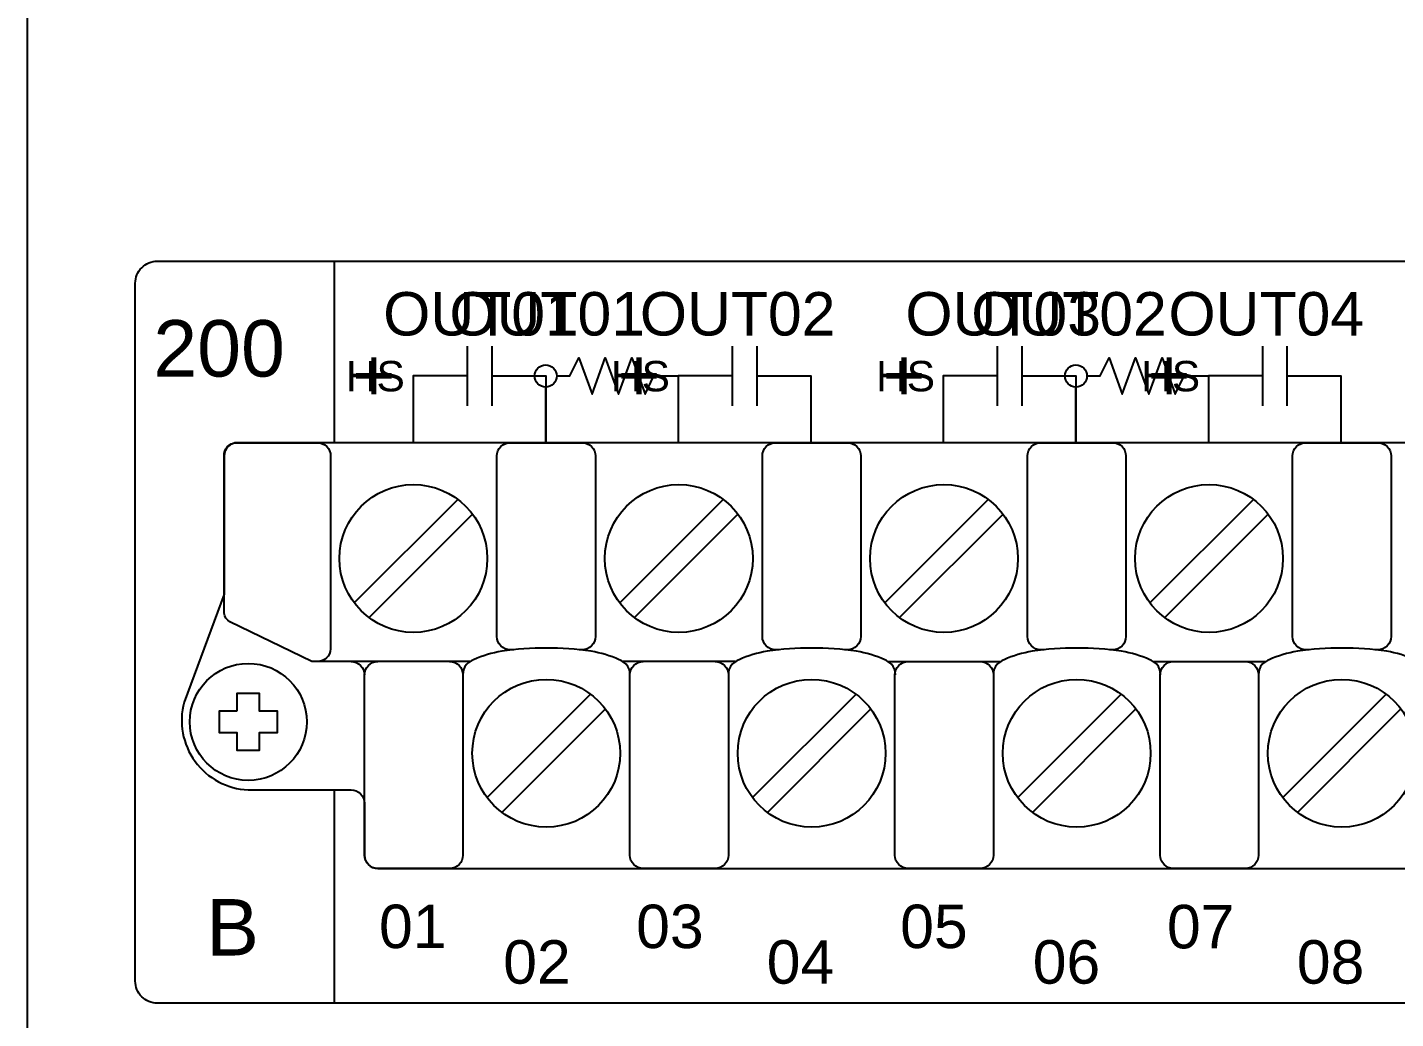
# Model space of a CAD drawing. Extents: x 1 to 47, y 1 to 35.
# Drawn here: x 26.662 to 29.759, y 14.359 to 16.603 of the extents above; entities that cross this region are included whole.
import ezdxf

# ---------------------------------------------------------------- set-up
doc = ezdxf.new("R2010")
doc.units = 0
doc.header["$MEASUREMENT"] = 0
for name, color, linetype in [('4_01__0__EMPTY', 7, 'CONTINUOUS'), ('4_02__1___8__INDEPENDENT_I', 7, 'CONTINUOUS'), ('4_03__2___8__OPTOISOLATED_', 7, 'CONTINUOUS'), ('4_04__4___24__OPTOISOLATED', 7, 'CONTINUOUS'), ('4_05__5___8__INDEPENDENT_I', 7, 'CONTINUOUS'), ('4_06__6___8__INDEPENDENT_I', 7, 'CONTINUOUS'), ('4_07__7___8__OPTOISOLATED_', 7, 'CONTINUOUS'), ('4_08__8___8__OPTOISOLATED_', 7, 'CONTINUOUS'), ('7_00______DWG_', 7, 'CONTINUOUS')]:
    doc.layers.add(name, color=color, linetype=linetype)
doc.styles.add('ARIAL', font='arial.ttf')

msp = doc.modelspace()

# ---------------------------------------------------------------- linework, layer by layer
at = {"layer": '4_01__0__EMPTY'}
msp.add_lwpolyline([(27.425, 14.7285, 0.414213), (27.455, 14.6985), (32.4368, 14.6985, 0.414214), (32.4668, 14.7285), (32.4668, 15.0415), (32.5577, 15.2863, 0.480048), (32.4127, 15.4845), (32.1785, 15.4845, -0.414214), (32.1485, 15.5145), (32.1485, 15.6326, 0.414212), (32.1185, 15.6626), (32.1185, 15.6627), (27.1374, 15.6627, 0.414215), (27.1074, 15.6327), (27.1075, 15.3198), (27.0166, 15.075, 0.47859), (27.1616, 14.8765), (27.395, 14.8765, -0.414214), (27.425, 14.8465)], format="xyb", close=True, dxfattribs=at)
msp.add_lwpolyline([(27.137, 15.0554), (27.137, 15.0957), (27.187, 15.0957), (27.187, 15.0554), (27.2271, 15.0554), (27.2271, 15.0055), (27.187, 15.0055), (27.187, 14.9655), (27.137, 14.9655), (27.137, 15.0055), (27.0969, 15.0055), (27.0969, 15.0554)], close=True, dxfattribs=at)
msp.add_circle((27.162, 15.0306), 0.1324, dxfattribs=at)
at = {"layer": '4_02__1___8__INDEPENDENT_I'}
for points in [[(27.6573, 15.8813), (27.6573, 15.7463)], [(27.7129, 15.8813), (27.7129, 15.7463)], [(28.2573, 15.8813), (28.2573, 15.7463)], [(28.3129, 15.8813), (28.3129, 15.7463)], [(28.8573, 15.8813), (28.8573, 15.7463)], [(28.9129, 15.8813), (28.9129, 15.7463)], [(29.4573, 15.8813), (29.4573, 15.7463)], [(29.5129, 15.8813), (29.5129, 15.7463)], [(27.6573, 15.8138), (27.5351, 15.8138), (27.5351, 15.6627)], [(27.7129, 15.8138), (27.8351, 15.8138), (27.8351, 15.6627)], [(28.2573, 15.8138), (28.1351, 15.8138), (28.1351, 15.6627)], [(28.3129, 15.8138), (28.4351, 15.8138), (28.4351, 15.6627)], [(28.8573, 15.8138), (28.7351, 15.8138), (28.7351, 15.6627)], [(28.9129, 15.8138), (29.0351, 15.8138), (29.0351, 15.6627)], [(29.4573, 15.8138), (29.3351, 15.8138), (29.3351, 15.6627)], [(29.5129, 15.8138), (29.6351, 15.8138), (29.6351, 15.6627)], [(27.6361, 15.5343), (27.4019, 15.3001)], [(28.2369, 15.5343), (28.0027, 15.3001)], [(28.8369, 15.5343), (28.6027, 15.3001)], [(29.4369, 15.5343), (29.2027, 15.3001)], [(27.6695, 15.5009), (27.4353, 15.2667)], [(28.2703, 15.5009), (28.0361, 15.2667)], [(28.8703, 15.5009), (28.6361, 15.2667)], [(29.4703, 15.5009), (29.2361, 15.2667)], [(28.2651, 15.1672), (28.0092, 15.1672)], [(28.61, 15.1672), (28.8651, 15.1672)], [(29.21, 15.1672), (29.4651, 15.1672)], [(27.9367, 15.0933), (27.7026, 14.8591)], [(28.5375, 15.0933), (28.3033, 14.8591)], [(29.1375, 15.0933), (28.9034, 14.8591)], [(29.7375, 15.0933), (29.5034, 14.8591)], [(27.9702, 15.0599), (27.736, 14.8257)], [(28.5709, 15.0599), (28.3368, 14.8257)], [(29.1709, 15.0599), (28.9368, 14.8257)], [(29.7709, 15.0599), (29.5368, 14.8257)]]:
    msp.add_lwpolyline(points, dxfattribs=at)
msp.add_lwpolyline([(27.425, 14.7285, 0.414213), (27.455, 14.6985), (32.4368, 14.6985, 0.414214), (32.4668, 14.7285), (32.4668, 15.0415), (32.5577, 15.2863, 0.480048), (32.4127, 15.4845), (32.1785, 15.4845, -0.414214), (32.1485, 15.5145), (32.1485, 15.6326, 0.414212), (32.1185, 15.6626), (32.1185, 15.6627), (27.1374, 15.6627, 0.414215), (27.1074, 15.6327), (27.1075, 15.3198), (27.0166, 15.075, 0.47859), (27.1616, 14.8765), (27.395, 14.8765, -0.414214), (27.425, 14.8465)], format="xyb", close=True, dxfattribs=at)
for points in [[(27.6643, 15.1672), (27.3062, 15.1672), (27.1203, 15.257, -0.241986), (27.1075, 15.2769), (27.1074, 15.6327, -0.422157), (27.1341, 15.6625), (27.3184, 15.6627, -0.414214), (27.3484, 15.6327), (27.3484, 15.1956, -0.390527), (27.3184, 15.1672)], [(27.7627, 15.1939), (27.7548, 15.1939, -0.414214), (27.7248, 15.2239), (27.7248, 15.6327, -0.414214), (27.7548, 15.6627), (27.9177, 15.6627, -0.414214), (27.9477, 15.6327), (27.9477, 15.2239, -0.414214), (27.9177, 15.1939), (27.9109, 15.1939)], [(28.3635, 15.1939), (28.3556, 15.1939, -0.414214), (28.3256, 15.2239), (28.3256, 15.6327, -0.414214), (28.3556, 15.6627), (28.5184, 15.6627, -0.414214), (28.5484, 15.6327), (28.5484, 15.2239, -0.414214), (28.5184, 15.1939), (28.5116, 15.1939)], [(28.9635, 15.1939), (28.9556, 15.1939, -0.414214), (28.9256, 15.2239), (28.9256, 15.6327, -0.414214), (28.9556, 15.6627), (29.1184, 15.6627, -0.414214), (29.1484, 15.6327), (29.1484, 15.2239, -0.414214), (29.1184, 15.1939), (29.1116, 15.1939)], [(29.5635, 15.1939), (29.5556, 15.1939, -0.414214), (29.5256, 15.2239), (29.5256, 15.6327, -0.414214), (29.5556, 15.6627), (29.7184, 15.6627, -0.414214), (29.7484, 15.6327), (29.7484, 15.2239, -0.414214), (29.7184, 15.1939), (29.7116, 15.1939)], [(28.0257, 15.1372, 0.191033), (28.0172, 15.1611, 0.081668), (28.0016, 15.1713, 0.0591), (27.9379, 15.1907, 0.034646), (27.8364, 15.1977, 0.03436), (27.7357, 15.1907, 0.0591), (27.672, 15.1713, 0.081668), (27.6563, 15.1611, 0.191033), (27.6478, 15.1372)], [(28.6265, 15.1372, 0.191033), (28.618, 15.1611, 0.081668), (28.6024, 15.1713, 0.0591), (28.5386, 15.1907, 0.034646), (28.4371, 15.1977, 0.03436), (28.3364, 15.1907, 0.0591), (28.2727, 15.1713, 0.081668), (28.2571, 15.1611, 0.191033), (28.2486, 15.1372)], [(29.2265, 15.1372, 0.191033), (29.218, 15.1611, 0.081668), (29.2024, 15.1713, 0.0591), (29.1387, 15.1907, 0.034646), (29.0371, 15.1977, 0.03436), (28.9365, 15.1907, 0.0591), (28.8727, 15.1713, 0.081668), (28.8571, 15.1611, 0.191033), (28.8486, 15.1372)], [(29.8265, 15.1372, 0.191033), (29.818, 15.1611, 0.081668), (29.8024, 15.1713, 0.0591), (29.7387, 15.1907, 0.034646), (29.6371, 15.1977, 0.03436), (29.5365, 15.1907, 0.0591), (29.4727, 15.1713, 0.081668), (29.4571, 15.1611, 0.191033), (29.4486, 15.1372)], [(27.395, 15.1672, -0.414214), (27.425, 15.1372)], [(27.6178, 15.1672, -0.414214), (27.6478, 15.1372), (27.6478, 14.7285, -0.414214), (27.6178, 14.6985), (27.455, 14.6985, -0.414214), (27.425, 14.7285), (27.425, 15.1372, -0.414214), (27.455, 15.1672)], [(28.2186, 15.1672, -0.414214), (28.2486, 15.1372), (28.2486, 14.7285, -0.414214), (28.2186, 14.6985), (28.0557, 14.6985, -0.414214), (28.0257, 14.7285), (28.0257, 15.1372, -0.414214), (28.0557, 15.1672)], [(28.8186, 15.1672, -0.414214), (28.8486, 15.1372), (28.8486, 14.7285, -0.414214), (28.8186, 14.6985), (28.6557, 14.6985, -0.414214), (28.6257, 14.7285), (28.6257, 15.1372, -0.414214), (28.6557, 15.1672)], [(29.4186, 15.1672, -0.414214), (29.4486, 15.1372), (29.4486, 14.7285, -0.414214), (29.4186, 14.6985), (29.2558, 14.6985, -0.414214), (29.2258, 14.7285), (29.2258, 15.1372, -0.414214), (29.2558, 15.1672)]]:
    msp.add_lwpolyline(points, format="xyb", dxfattribs=at)
msp.add_lwpolyline([(27.137, 15.0554), (27.137, 15.0957), (27.187, 15.0957), (27.187, 15.0554), (27.2271, 15.0554), (27.2271, 15.0055), (27.187, 15.0055), (27.187, 14.9655), (27.137, 14.9655), (27.137, 15.0055), (27.0969, 15.0055), (27.0969, 15.0554)], close=True, dxfattribs=at)
for centre, radius in [((27.5357, 15.4005), 0.1673), ((28.1365, 15.4005), 0.1673), ((28.7365, 15.4005), 0.1673), ((29.3365, 15.4005), 0.1673), ((27.162, 15.0306), 0.1324), ((27.8364, 14.9595), 0.1673), ((28.4371, 14.9595), 0.1673), ((29.0371, 14.9595), 0.1673), ((29.6371, 14.9595), 0.1673)]:
    msp.add_circle(centre, radius, dxfattribs=at)
at = {"layer": '4_03__2___8__OPTOISOLATED_'}
for points in [[(27.6573, 15.8813), (27.6573, 15.7463)], [(27.7129, 15.8813), (27.7129, 15.7463)], [(28.2573, 15.8813), (28.2573, 15.7463)], [(28.3129, 15.8813), (28.3129, 15.7463)], [(28.8573, 15.8813), (28.8573, 15.7463)], [(28.9129, 15.8813), (28.9129, 15.7463)], [(29.4573, 15.8813), (29.4573, 15.7463)], [(29.5129, 15.8813), (29.5129, 15.7463)], [(27.6573, 15.8138), (27.5351, 15.8138), (27.5351, 15.6627)], [(27.7129, 15.8138), (27.8351, 15.8138), (27.8351, 15.6627)], [(28.2573, 15.8138), (28.1351, 15.8138), (28.1351, 15.6627)], [(28.3129, 15.8138), (28.4351, 15.8138), (28.4351, 15.6627)], [(28.8573, 15.8138), (28.7351, 15.8138), (28.7351, 15.6627)], [(28.9129, 15.8138), (29.0351, 15.8138), (29.0351, 15.6627)], [(29.4573, 15.8138), (29.3351, 15.8138), (29.3351, 15.6627)], [(29.5129, 15.8138), (29.6351, 15.8138), (29.6351, 15.6627)], [(27.6361, 15.5343), (27.4019, 15.3001)], [(28.2369, 15.5343), (28.0027, 15.3001)], [(28.8369, 15.5343), (28.6027, 15.3001)], [(29.4369, 15.5343), (29.2027, 15.3001)], [(27.6695, 15.5009), (27.4353, 15.2667)], [(28.2703, 15.5009), (28.0361, 15.2667)], [(28.8703, 15.5009), (28.6361, 15.2667)], [(29.4703, 15.5009), (29.2361, 15.2667)], [(28.2651, 15.1672), (28.0092, 15.1672)], [(28.61, 15.1672), (28.8651, 15.1672)], [(29.21, 15.1672), (29.4651, 15.1672)], [(27.9367, 15.0933), (27.7026, 14.8591)], [(28.5375, 15.0933), (28.3033, 14.8591)], [(29.1375, 15.0933), (28.9034, 14.8591)], [(29.7375, 15.0933), (29.5034, 14.8591)], [(27.9702, 15.0599), (27.736, 14.8257)], [(28.5709, 15.0599), (28.3368, 14.8257)], [(29.1709, 15.0599), (28.9368, 14.8257)], [(29.7709, 15.0599), (29.5368, 14.8257)]]:
    msp.add_lwpolyline(points, dxfattribs=at)
msp.add_lwpolyline([(27.425, 14.7285, 0.414213), (27.455, 14.6985), (32.4368, 14.6985, 0.414214), (32.4668, 14.7285), (32.4668, 15.0415), (32.5577, 15.2863, 0.480048), (32.4127, 15.4845), (32.1785, 15.4845, -0.414214), (32.1485, 15.5145), (32.1485, 15.6326, 0.414212), (32.1185, 15.6626), (32.1185, 15.6627), (27.1374, 15.6627, 0.414215), (27.1074, 15.6327), (27.1075, 15.3198), (27.0166, 15.075, 0.47859), (27.1616, 14.8765), (27.395, 14.8765, -0.414214), (27.425, 14.8465)], format="xyb", close=True, dxfattribs=at)
for points in [[(27.6643, 15.1672), (27.3062, 15.1672), (27.1203, 15.257, -0.241986), (27.1075, 15.2769), (27.1074, 15.6327, -0.422157), (27.1341, 15.6625), (27.3184, 15.6627, -0.414214), (27.3484, 15.6327), (27.3484, 15.1956, -0.390527), (27.3184, 15.1672)], [(27.7627, 15.1939), (27.7548, 15.1939, -0.414214), (27.7248, 15.2239), (27.7248, 15.6327, -0.414214), (27.7548, 15.6627), (27.9177, 15.6627, -0.414214), (27.9477, 15.6327), (27.9477, 15.2239, -0.414214), (27.9177, 15.1939), (27.9109, 15.1939)], [(28.3635, 15.1939), (28.3556, 15.1939, -0.414214), (28.3256, 15.2239), (28.3256, 15.6327, -0.414214), (28.3556, 15.6627), (28.5184, 15.6627, -0.414214), (28.5484, 15.6327), (28.5484, 15.2239, -0.414214), (28.5184, 15.1939), (28.5116, 15.1939)], [(28.9635, 15.1939), (28.9556, 15.1939, -0.414214), (28.9256, 15.2239), (28.9256, 15.6327, -0.414214), (28.9556, 15.6627), (29.1184, 15.6627, -0.414214), (29.1484, 15.6327), (29.1484, 15.2239, -0.414214), (29.1184, 15.1939), (29.1116, 15.1939)], [(29.5635, 15.1939), (29.5556, 15.1939, -0.414214), (29.5256, 15.2239), (29.5256, 15.6327, -0.414214), (29.5556, 15.6627), (29.7184, 15.6627, -0.414214), (29.7484, 15.6327), (29.7484, 15.2239, -0.414214), (29.7184, 15.1939), (29.7116, 15.1939)], [(28.0257, 15.1372, 0.191033), (28.0172, 15.1611, 0.081668), (28.0016, 15.1713, 0.0591), (27.9379, 15.1907, 0.034646), (27.8364, 15.1977, 0.03436), (27.7357, 15.1907, 0.0591), (27.672, 15.1713, 0.081668), (27.6563, 15.1611, 0.191033), (27.6478, 15.1372)], [(28.6265, 15.1372, 0.191033), (28.618, 15.1611, 0.081668), (28.6024, 15.1713, 0.0591), (28.5386, 15.1907, 0.034646), (28.4371, 15.1977, 0.03436), (28.3364, 15.1907, 0.0591), (28.2727, 15.1713, 0.081668), (28.2571, 15.1611, 0.191033), (28.2486, 15.1372)], [(29.2265, 15.1372, 0.191033), (29.218, 15.1611, 0.081668), (29.2024, 15.1713, 0.0591), (29.1387, 15.1907, 0.034646), (29.0371, 15.1977, 0.03436), (28.9365, 15.1907, 0.0591), (28.8727, 15.1713, 0.081668), (28.8571, 15.1611, 0.191033), (28.8486, 15.1372)], [(29.8265, 15.1372, 0.191033), (29.818, 15.1611, 0.081668), (29.8024, 15.1713, 0.0591), (29.7387, 15.1907, 0.034646), (29.6371, 15.1977, 0.03436), (29.5365, 15.1907, 0.0591), (29.4727, 15.1713, 0.081668), (29.4571, 15.1611, 0.191033), (29.4486, 15.1372)], [(27.395, 15.1672, -0.414214), (27.425, 15.1372)], [(27.6178, 15.1672, -0.414214), (27.6478, 15.1372), (27.6478, 14.7285, -0.414214), (27.6178, 14.6985), (27.455, 14.6985, -0.414214), (27.425, 14.7285), (27.425, 15.1372, -0.414214), (27.455, 15.1672)], [(28.2186, 15.1672, -0.414214), (28.2486, 15.1372), (28.2486, 14.7285, -0.414214), (28.2186, 14.6985), (28.0557, 14.6985, -0.414214), (28.0257, 14.7285), (28.0257, 15.1372, -0.414214), (28.0557, 15.1672)], [(28.8186, 15.1672, -0.414214), (28.8486, 15.1372), (28.8486, 14.7285, -0.414214), (28.8186, 14.6985), (28.6557, 14.6985, -0.414214), (28.6257, 14.7285), (28.6257, 15.1372, -0.414214), (28.6557, 15.1672)], [(29.4186, 15.1672, -0.414214), (29.4486, 15.1372), (29.4486, 14.7285, -0.414214), (29.4186, 14.6985), (29.2558, 14.6985, -0.414214), (29.2258, 14.7285), (29.2258, 15.1372, -0.414214), (29.2558, 15.1672)]]:
    msp.add_lwpolyline(points, format="xyb", dxfattribs=at)
msp.add_lwpolyline([(27.137, 15.0554), (27.137, 15.0957), (27.187, 15.0957), (27.187, 15.0554), (27.2271, 15.0554), (27.2271, 15.0055), (27.187, 15.0055), (27.187, 14.9655), (27.137, 14.9655), (27.137, 15.0055), (27.0969, 15.0055), (27.0969, 15.0554)], close=True, dxfattribs=at)
for centre, radius in [((27.5357, 15.4005), 0.1673), ((28.1365, 15.4005), 0.1673), ((28.7365, 15.4005), 0.1673), ((29.3365, 15.4005), 0.1673), ((27.162, 15.0306), 0.1324), ((27.8364, 14.9595), 0.1673), ((28.4371, 14.9595), 0.1673), ((29.0371, 14.9595), 0.1673), ((29.6371, 14.9595), 0.1673)]:
    msp.add_circle(centre, radius, dxfattribs=at)
at = {"layer": '4_04__4___24__OPTOISOLATED'}
for points in [[(27.6573, 15.8813), (27.6573, 15.7463)], [(27.7129, 15.8813), (27.7129, 15.7463)], [(28.2573, 15.8813), (28.2573, 15.7463)], [(28.3129, 15.8813), (28.3129, 15.7463)], [(28.8573, 15.8813), (28.8573, 15.7463)], [(28.9129, 15.8813), (28.9129, 15.7463)], [(29.4573, 15.8813), (29.4573, 15.7463)], [(29.5129, 15.8813), (29.5129, 15.7463)], [(27.6573, 15.8138), (27.5351, 15.8138), (27.5351, 15.6627)], [(27.7129, 15.8138), (27.8351, 15.8138), (27.8351, 15.6627)], [(28.2573, 15.8138), (28.1351, 15.8138), (28.1351, 15.6627)], [(28.3129, 15.8138), (28.4351, 15.8138), (28.4351, 15.6627)], [(28.8573, 15.8138), (28.7351, 15.8138), (28.7351, 15.6627)], [(28.9129, 15.8138), (29.0351, 15.8138), (29.0351, 15.6627)], [(29.4573, 15.8138), (29.3351, 15.8138), (29.3351, 15.6627)], [(29.5129, 15.8138), (29.6351, 15.8138), (29.6351, 15.6627)], [(27.6361, 15.5343), (27.4019, 15.3001)], [(28.2369, 15.5343), (28.0027, 15.3001)], [(28.8369, 15.5343), (28.6027, 15.3001)], [(29.4369, 15.5343), (29.2027, 15.3001)], [(27.6695, 15.5009), (27.4353, 15.2667)], [(28.2703, 15.5009), (28.0361, 15.2667)], [(28.8703, 15.5009), (28.6361, 15.2667)], [(29.4703, 15.5009), (29.2361, 15.2667)], [(28.2651, 15.1672), (28.0092, 15.1672)], [(28.61, 15.1672), (28.8651, 15.1672)], [(29.21, 15.1672), (29.4651, 15.1672)], [(27.9367, 15.0933), (27.7026, 14.8591)], [(28.5375, 15.0933), (28.3033, 14.8591)], [(29.1375, 15.0933), (28.9034, 14.8591)], [(29.7375, 15.0933), (29.5034, 14.8591)], [(27.9702, 15.0599), (27.736, 14.8257)], [(28.5709, 15.0599), (28.3368, 14.8257)], [(29.1709, 15.0599), (28.9368, 14.8257)], [(29.7709, 15.0599), (29.5368, 14.8257)]]:
    msp.add_lwpolyline(points, dxfattribs=at)
msp.add_lwpolyline([(27.425, 14.7285, 0.414213), (27.455, 14.6985), (32.4368, 14.6985, 0.414214), (32.4668, 14.7285), (32.4668, 15.0415), (32.5577, 15.2863, 0.480048), (32.4127, 15.4845), (32.1785, 15.4845, -0.414214), (32.1485, 15.5145), (32.1485, 15.6326, 0.414212), (32.1185, 15.6626), (32.1185, 15.6627), (27.1374, 15.6627, 0.414215), (27.1074, 15.6327), (27.1075, 15.3198), (27.0166, 15.075, 0.47859), (27.1616, 14.8765), (27.395, 14.8765, -0.414214), (27.425, 14.8465)], format="xyb", close=True, dxfattribs=at)
for points in [[(27.6643, 15.1672), (27.3062, 15.1672), (27.1203, 15.257, -0.241986), (27.1075, 15.2769), (27.1074, 15.6327, -0.422157), (27.1341, 15.6625), (27.3184, 15.6627, -0.414214), (27.3484, 15.6327), (27.3484, 15.1956, -0.390527), (27.3184, 15.1672)], [(27.7627, 15.1939), (27.7548, 15.1939, -0.414214), (27.7248, 15.2239), (27.7248, 15.6327, -0.414214), (27.7548, 15.6627), (27.9177, 15.6627, -0.414214), (27.9477, 15.6327), (27.9477, 15.2239, -0.414214), (27.9177, 15.1939), (27.9109, 15.1939)], [(28.3635, 15.1939), (28.3556, 15.1939, -0.414214), (28.3256, 15.2239), (28.3256, 15.6327, -0.414214), (28.3556, 15.6627), (28.5184, 15.6627, -0.414214), (28.5484, 15.6327), (28.5484, 15.2239, -0.414214), (28.5184, 15.1939), (28.5116, 15.1939)], [(28.9635, 15.1939), (28.9556, 15.1939, -0.414214), (28.9256, 15.2239), (28.9256, 15.6327, -0.414214), (28.9556, 15.6627), (29.1184, 15.6627, -0.414214), (29.1484, 15.6327), (29.1484, 15.2239, -0.414214), (29.1184, 15.1939), (29.1116, 15.1939)], [(29.5635, 15.1939), (29.5556, 15.1939, -0.414214), (29.5256, 15.2239), (29.5256, 15.6327, -0.414214), (29.5556, 15.6627), (29.7184, 15.6627, -0.414214), (29.7484, 15.6327), (29.7484, 15.2239, -0.414214), (29.7184, 15.1939), (29.7116, 15.1939)], [(28.0257, 15.1372, 0.191033), (28.0172, 15.1611, 0.081668), (28.0016, 15.1713, 0.0591), (27.9379, 15.1907, 0.034646), (27.8364, 15.1977, 0.03436), (27.7357, 15.1907, 0.0591), (27.672, 15.1713, 0.081668), (27.6563, 15.1611, 0.191033), (27.6478, 15.1372)], [(28.6265, 15.1372, 0.191033), (28.618, 15.1611, 0.081668), (28.6024, 15.1713, 0.0591), (28.5386, 15.1907, 0.034646), (28.4371, 15.1977, 0.03436), (28.3364, 15.1907, 0.0591), (28.2727, 15.1713, 0.081668), (28.2571, 15.1611, 0.191033), (28.2486, 15.1372)], [(29.2265, 15.1372, 0.191033), (29.218, 15.1611, 0.081668), (29.2024, 15.1713, 0.0591), (29.1387, 15.1907, 0.034646), (29.0371, 15.1977, 0.03436), (28.9365, 15.1907, 0.0591), (28.8727, 15.1713, 0.081668), (28.8571, 15.1611, 0.191033), (28.8486, 15.1372)], [(29.8265, 15.1372, 0.191033), (29.818, 15.1611, 0.081668), (29.8024, 15.1713, 0.0591), (29.7387, 15.1907, 0.034646), (29.6371, 15.1977, 0.03436), (29.5365, 15.1907, 0.0591), (29.4727, 15.1713, 0.081668), (29.4571, 15.1611, 0.191033), (29.4486, 15.1372)], [(27.395, 15.1672, -0.414214), (27.425, 15.1372)], [(27.6178, 15.1672, -0.414214), (27.6478, 15.1372), (27.6478, 14.7285, -0.414214), (27.6178, 14.6985), (27.455, 14.6985, -0.414214), (27.425, 14.7285), (27.425, 15.1372, -0.414214), (27.455, 15.1672)], [(28.2186, 15.1672, -0.414214), (28.2486, 15.1372), (28.2486, 14.7285, -0.414214), (28.2186, 14.6985), (28.0557, 14.6985, -0.414214), (28.0257, 14.7285), (28.0257, 15.1372, -0.414214), (28.0557, 15.1672)], [(28.8186, 15.1672, -0.414214), (28.8486, 15.1372), (28.8486, 14.7285, -0.414214), (28.8186, 14.6985), (28.6557, 14.6985, -0.414214), (28.6257, 14.7285), (28.6257, 15.1372, -0.414214), (28.6557, 15.1672)], [(29.4186, 15.1672, -0.414214), (29.4486, 15.1372), (29.4486, 14.7285, -0.414214), (29.4186, 14.6985), (29.2558, 14.6985, -0.414214), (29.2258, 14.7285), (29.2258, 15.1372, -0.414214), (29.2558, 15.1672)]]:
    msp.add_lwpolyline(points, format="xyb", dxfattribs=at)
msp.add_lwpolyline([(27.137, 15.0554), (27.137, 15.0957), (27.187, 15.0957), (27.187, 15.0554), (27.2271, 15.0554), (27.2271, 15.0055), (27.187, 15.0055), (27.187, 14.9655), (27.137, 14.9655), (27.137, 15.0055), (27.0969, 15.0055), (27.0969, 15.0554)], close=True, dxfattribs=at)
for centre, radius in [((27.5357, 15.4005), 0.1673), ((28.1365, 15.4005), 0.1673), ((28.7365, 15.4005), 0.1673), ((29.3365, 15.4005), 0.1673), ((27.162, 15.0306), 0.1324), ((27.8364, 14.9595), 0.1673), ((28.4371, 14.9595), 0.1673), ((29.0371, 14.9595), 0.1673), ((29.6371, 14.9595), 0.1673)]:
    msp.add_circle(centre, radius, dxfattribs=at)
at = {"layer": '4_05__5___8__INDEPENDENT_I'}
for points in [[(27.6573, 15.8738), (27.6573, 15.7538)], [(27.7129, 15.8738), (27.7129, 15.7538)], [(28.8573, 15.8738), (28.8573, 15.7538)], [(28.9129, 15.8738), (28.9129, 15.7538)], [(27.8601, 15.8138), (27.89, 15.8138), (27.91, 15.8551), (27.9401, 15.7726), (27.9701, 15.8551), (28.0001, 15.7726), (28.0301, 15.8551), (28.0601, 15.7726), (28.0801, 15.8138), (28.1351, 15.8138), (28.1351, 15.6627)], [(29.0601, 15.8138), (29.0901, 15.8138), (29.1101, 15.8551), (29.1401, 15.7726), (29.1701, 15.8551), (29.2001, 15.7726), (29.2301, 15.8551), (29.2602, 15.7726), (29.2802, 15.8138), (29.3351, 15.8138), (29.3351, 15.6627)], [(27.6573, 15.8138), (27.5351, 15.8138), (27.5351, 15.6627)], [(27.7129, 15.8138), (27.8101, 15.8138)], [(28.8573, 15.8138), (28.7351, 15.8138), (28.7351, 15.6627)], [(28.9129, 15.8138), (29.0101, 15.8138)], [(27.8351, 15.6627), (27.8351, 15.7888)], [(29.0351, 15.6627), (29.0351, 15.7888)], [(27.6361, 15.5343), (27.4019, 15.3001)], [(28.2369, 15.5343), (28.0027, 15.3001)], [(28.8369, 15.5343), (28.6027, 15.3001)], [(29.4369, 15.5343), (29.2027, 15.3001)], [(27.6695, 15.5009), (27.4353, 15.2667)], [(28.2703, 15.5009), (28.0361, 15.2667)], [(28.8703, 15.5009), (28.6361, 15.2667)], [(29.4703, 15.5009), (29.2361, 15.2667)], [(28.2651, 15.1672), (28.0092, 15.1672)], [(28.61, 15.1672), (28.8651, 15.1672)], [(29.21, 15.1672), (29.4651, 15.1672)], [(27.9367, 15.0933), (27.7026, 14.8591)], [(28.5375, 15.0933), (28.3033, 14.8591)], [(29.1375, 15.0933), (28.9034, 14.8591)], [(29.7375, 15.0933), (29.5034, 14.8591)], [(27.9702, 15.0599), (27.736, 14.8257)], [(28.5709, 15.0599), (28.3368, 14.8257)], [(29.1709, 15.0599), (28.9368, 14.8257)], [(29.7709, 15.0599), (29.5368, 14.8257)]]:
    msp.add_lwpolyline(points, dxfattribs=at)
msp.add_lwpolyline([(27.425, 14.7285, 0.414213), (27.455, 14.6985), (32.4368, 14.6985, 0.414214), (32.4668, 14.7285), (32.4668, 15.0415), (32.5577, 15.2863, 0.480048), (32.4127, 15.4845), (32.1785, 15.4845, -0.414214), (32.1485, 15.5145), (32.1485, 15.6326, 0.414212), (32.1185, 15.6626), (32.1185, 15.6627), (27.1374, 15.6627, 0.414215), (27.1074, 15.6327), (27.1075, 15.3198), (27.0166, 15.075, 0.47859), (27.1616, 14.8765), (27.395, 14.8765, -0.414214), (27.425, 14.8465)], format="xyb", close=True, dxfattribs=at)
for points in [[(27.6643, 15.1672), (27.3062, 15.1672), (27.1203, 15.257, -0.241986), (27.1075, 15.2769), (27.1074, 15.6327, -0.422157), (27.1341, 15.6625), (27.3184, 15.6627, -0.414214), (27.3484, 15.6327), (27.3484, 15.1956, -0.390527), (27.3184, 15.1672)], [(27.7627, 15.1939), (27.7548, 15.1939, -0.414214), (27.7248, 15.2239), (27.7248, 15.6327, -0.414214), (27.7548, 15.6627), (27.9177, 15.6627, -0.414214), (27.9477, 15.6327), (27.9477, 15.2239, -0.414214), (27.9177, 15.1939), (27.9109, 15.1939)], [(28.3635, 15.1939), (28.3556, 15.1939, -0.414214), (28.3256, 15.2239), (28.3256, 15.6327, -0.414214), (28.3556, 15.6627), (28.5184, 15.6627, -0.414214), (28.5484, 15.6327), (28.5484, 15.2239, -0.414214), (28.5184, 15.1939), (28.5116, 15.1939)], [(28.9635, 15.1939), (28.9556, 15.1939, -0.414214), (28.9256, 15.2239), (28.9256, 15.6327, -0.414214), (28.9556, 15.6627), (29.1184, 15.6627, -0.414214), (29.1484, 15.6327), (29.1484, 15.2239, -0.414214), (29.1184, 15.1939), (29.1116, 15.1939)], [(29.5635, 15.1939), (29.5556, 15.1939, -0.414214), (29.5256, 15.2239), (29.5256, 15.6327, -0.414214), (29.5556, 15.6627), (29.7184, 15.6627, -0.414214), (29.7484, 15.6327), (29.7484, 15.2239, -0.414214), (29.7184, 15.1939), (29.7116, 15.1939)], [(28.0257, 15.1372, 0.191033), (28.0172, 15.1611, 0.081668), (28.0016, 15.1713, 0.0591), (27.9379, 15.1907, 0.034646), (27.8364, 15.1977, 0.03436), (27.7357, 15.1907, 0.0591), (27.672, 15.1713, 0.081668), (27.6563, 15.1611, 0.191033), (27.6478, 15.1372)], [(28.6265, 15.1372, 0.191033), (28.618, 15.1611, 0.081668), (28.6024, 15.1713, 0.0591), (28.5386, 15.1907, 0.034646), (28.4371, 15.1977, 0.03436), (28.3364, 15.1907, 0.0591), (28.2727, 15.1713, 0.081668), (28.2571, 15.1611, 0.191033), (28.2486, 15.1372)], [(29.2265, 15.1372, 0.191033), (29.218, 15.1611, 0.081668), (29.2024, 15.1713, 0.0591), (29.1387, 15.1907, 0.034646), (29.0371, 15.1977, 0.03436), (28.9365, 15.1907, 0.0591), (28.8727, 15.1713, 0.081668), (28.8571, 15.1611, 0.191033), (28.8486, 15.1372)], [(29.8265, 15.1372, 0.191033), (29.818, 15.1611, 0.081668), (29.8024, 15.1713, 0.0591), (29.7387, 15.1907, 0.034646), (29.6371, 15.1977, 0.03436), (29.5365, 15.1907, 0.0591), (29.4727, 15.1713, 0.081668), (29.4571, 15.1611, 0.191033), (29.4486, 15.1372)], [(27.395, 15.1672, -0.414214), (27.425, 15.1372)], [(27.6178, 15.1672, -0.414214), (27.6478, 15.1372), (27.6478, 14.7285, -0.414214), (27.6178, 14.6985), (27.455, 14.6985, -0.414214), (27.425, 14.7285), (27.425, 15.1372, -0.414214), (27.455, 15.1672)], [(28.2186, 15.1672, -0.414214), (28.2486, 15.1372), (28.2486, 14.7285, -0.414214), (28.2186, 14.6985), (28.0557, 14.6985, -0.414214), (28.0257, 14.7285), (28.0257, 15.1372, -0.414214), (28.0557, 15.1672)], [(28.8186, 15.1672, -0.414214), (28.8486, 15.1372), (28.8486, 14.7285, -0.414214), (28.8186, 14.6985), (28.6557, 14.6985, -0.414214), (28.6257, 14.7285), (28.6257, 15.1372, -0.414214), (28.6557, 15.1672)], [(29.4186, 15.1672, -0.414214), (29.4486, 15.1372), (29.4486, 14.7285, -0.414214), (29.4186, 14.6985), (29.2558, 14.6985, -0.414214), (29.2258, 14.7285), (29.2258, 15.1372, -0.414214), (29.2558, 15.1672)]]:
    msp.add_lwpolyline(points, format="xyb", dxfattribs=at)
msp.add_lwpolyline([(27.137, 15.0554), (27.137, 15.0957), (27.187, 15.0957), (27.187, 15.0554), (27.2271, 15.0554), (27.2271, 15.0055), (27.187, 15.0055), (27.187, 14.9655), (27.137, 14.9655), (27.137, 15.0055), (27.0969, 15.0055), (27.0969, 15.0554)], close=True, dxfattribs=at)
for centre, radius in [((27.8351, 15.8138), 0.025), ((29.0351, 15.8138), 0.025), ((27.5357, 15.4005), 0.1673), ((28.1365, 15.4005), 0.1673), ((28.7365, 15.4005), 0.1673), ((29.3365, 15.4005), 0.1673), ((27.162, 15.0306), 0.1324), ((27.8364, 14.9595), 0.1673), ((28.4371, 14.9595), 0.1673), ((29.0371, 14.9595), 0.1673), ((29.6371, 14.9595), 0.1673)]:
    msp.add_circle(centre, radius, dxfattribs=at)
at = {"layer": '4_06__6___8__INDEPENDENT_I'}
for points in [[(27.6573, 15.8813), (27.6573, 15.7463)], [(27.7129, 15.8813), (27.7129, 15.7463)], [(28.2573, 15.8813), (28.2573, 15.7463)], [(28.3129, 15.8813), (28.3129, 15.7463)], [(28.8573, 15.8813), (28.8573, 15.7463)], [(28.9129, 15.8813), (28.9129, 15.7463)], [(29.4573, 15.8813), (29.4573, 15.7463)], [(29.5129, 15.8813), (29.5129, 15.7463)], [(27.6573, 15.8138), (27.5351, 15.8138), (27.5351, 15.6627)], [(27.7129, 15.8138), (27.8351, 15.8138), (27.8351, 15.6627)], [(28.2573, 15.8138), (28.1351, 15.8138), (28.1351, 15.6627)], [(28.3129, 15.8138), (28.4351, 15.8138), (28.4351, 15.6627)], [(28.8573, 15.8138), (28.7351, 15.8138), (28.7351, 15.6627)], [(28.9129, 15.8138), (29.0351, 15.8138), (29.0351, 15.6627)], [(29.4573, 15.8138), (29.3351, 15.8138), (29.3351, 15.6627)], [(29.5129, 15.8138), (29.6351, 15.8138), (29.6351, 15.6627)], [(27.6361, 15.5343), (27.4019, 15.3001)], [(28.2369, 15.5343), (28.0027, 15.3001)], [(28.8369, 15.5343), (28.6027, 15.3001)], [(29.4369, 15.5343), (29.2027, 15.3001)], [(27.6695, 15.5009), (27.4353, 15.2667)], [(28.2703, 15.5009), (28.0361, 15.2667)], [(28.8703, 15.5009), (28.6361, 15.2667)], [(29.4703, 15.5009), (29.2361, 15.2667)], [(28.2651, 15.1672), (28.0092, 15.1672)], [(28.61, 15.1672), (28.8651, 15.1672)], [(29.21, 15.1672), (29.4651, 15.1672)], [(27.9367, 15.0933), (27.7026, 14.8591)], [(28.5375, 15.0933), (28.3033, 14.8591)], [(29.1375, 15.0933), (28.9034, 14.8591)], [(29.7375, 15.0933), (29.5034, 14.8591)], [(27.9702, 15.0599), (27.736, 14.8257)], [(28.5709, 15.0599), (28.3368, 14.8257)], [(29.1709, 15.0599), (28.9368, 14.8257)], [(29.7709, 15.0599), (29.5368, 14.8257)]]:
    msp.add_lwpolyline(points, dxfattribs=at)
msp.add_lwpolyline([(27.425, 14.7285, 0.414213), (27.455, 14.6985), (32.4368, 14.6985, 0.414214), (32.4668, 14.7285), (32.4668, 15.0415), (32.5577, 15.2863, 0.480048), (32.4127, 15.4845), (32.1785, 15.4845, -0.414214), (32.1485, 15.5145), (32.1485, 15.6326, 0.414212), (32.1185, 15.6626), (32.1185, 15.6627), (27.1374, 15.6627, 0.414215), (27.1074, 15.6327), (27.1075, 15.3198), (27.0166, 15.075, 0.47859), (27.1616, 14.8765), (27.395, 14.8765, -0.414214), (27.425, 14.8465)], format="xyb", close=True, dxfattribs=at)
for points in [[(27.6643, 15.1672), (27.3062, 15.1672), (27.1203, 15.257, -0.241986), (27.1075, 15.2769), (27.1074, 15.6327, -0.422157), (27.1341, 15.6625), (27.3184, 15.6627, -0.414214), (27.3484, 15.6327), (27.3484, 15.1956, -0.390527), (27.3184, 15.1672)], [(27.7627, 15.1939), (27.7548, 15.1939, -0.414214), (27.7248, 15.2239), (27.7248, 15.6327, -0.414214), (27.7548, 15.6627), (27.9177, 15.6627, -0.414214), (27.9477, 15.6327), (27.9477, 15.2239, -0.414214), (27.9177, 15.1939), (27.9109, 15.1939)], [(28.3635, 15.1939), (28.3556, 15.1939, -0.414214), (28.3256, 15.2239), (28.3256, 15.6327, -0.414214), (28.3556, 15.6627), (28.5184, 15.6627, -0.414214), (28.5484, 15.6327), (28.5484, 15.2239, -0.414214), (28.5184, 15.1939), (28.5116, 15.1939)], [(28.9635, 15.1939), (28.9556, 15.1939, -0.414214), (28.9256, 15.2239), (28.9256, 15.6327, -0.414214), (28.9556, 15.6627), (29.1184, 15.6627, -0.414214), (29.1484, 15.6327), (29.1484, 15.2239, -0.414214), (29.1184, 15.1939), (29.1116, 15.1939)], [(29.5635, 15.1939), (29.5556, 15.1939, -0.414214), (29.5256, 15.2239), (29.5256, 15.6327, -0.414214), (29.5556, 15.6627), (29.7184, 15.6627, -0.414214), (29.7484, 15.6327), (29.7484, 15.2239, -0.414214), (29.7184, 15.1939), (29.7116, 15.1939)], [(28.0257, 15.1372, 0.191033), (28.0172, 15.1611, 0.081668), (28.0016, 15.1713, 0.0591), (27.9379, 15.1907, 0.034646), (27.8364, 15.1977, 0.03436), (27.7357, 15.1907, 0.0591), (27.672, 15.1713, 0.081668), (27.6563, 15.1611, 0.191033), (27.6478, 15.1372)], [(28.6265, 15.1372, 0.191033), (28.618, 15.1611, 0.081668), (28.6024, 15.1713, 0.0591), (28.5386, 15.1907, 0.034646), (28.4371, 15.1977, 0.03436), (28.3364, 15.1907, 0.0591), (28.2727, 15.1713, 0.081668), (28.2571, 15.1611, 0.191033), (28.2486, 15.1372)], [(29.2265, 15.1372, 0.191033), (29.218, 15.1611, 0.081668), (29.2024, 15.1713, 0.0591), (29.1387, 15.1907, 0.034646), (29.0371, 15.1977, 0.03436), (28.9365, 15.1907, 0.0591), (28.8727, 15.1713, 0.081668), (28.8571, 15.1611, 0.191033), (28.8486, 15.1372)], [(29.8265, 15.1372, 0.191033), (29.818, 15.1611, 0.081668), (29.8024, 15.1713, 0.0591), (29.7387, 15.1907, 0.034646), (29.6371, 15.1977, 0.03436), (29.5365, 15.1907, 0.0591), (29.4727, 15.1713, 0.081668), (29.4571, 15.1611, 0.191033), (29.4486, 15.1372)], [(27.395, 15.1672, -0.414214), (27.425, 15.1372)], [(27.6178, 15.1672, -0.414214), (27.6478, 15.1372), (27.6478, 14.7285, -0.414214), (27.6178, 14.6985), (27.455, 14.6985, -0.414214), (27.425, 14.7285), (27.425, 15.1372, -0.414214), (27.455, 15.1672)], [(28.2186, 15.1672, -0.414214), (28.2486, 15.1372), (28.2486, 14.7285, -0.414214), (28.2186, 14.6985), (28.0557, 14.6985, -0.414214), (28.0257, 14.7285), (28.0257, 15.1372, -0.414214), (28.0557, 15.1672)], [(28.8186, 15.1672, -0.414214), (28.8486, 15.1372), (28.8486, 14.7285, -0.414214), (28.8186, 14.6985), (28.6557, 14.6985, -0.414214), (28.6257, 14.7285), (28.6257, 15.1372, -0.414214), (28.6557, 15.1672)], [(29.4186, 15.1672, -0.414214), (29.4486, 15.1372), (29.4486, 14.7285, -0.414214), (29.4186, 14.6985), (29.2558, 14.6985, -0.414214), (29.2258, 14.7285), (29.2258, 15.1372, -0.414214), (29.2558, 15.1672)]]:
    msp.add_lwpolyline(points, format="xyb", dxfattribs=at)
msp.add_lwpolyline([(27.137, 15.0554), (27.137, 15.0957), (27.187, 15.0957), (27.187, 15.0554), (27.2271, 15.0554), (27.2271, 15.0055), (27.187, 15.0055), (27.187, 14.9655), (27.137, 14.9655), (27.137, 15.0055), (27.0969, 15.0055), (27.0969, 15.0554)], close=True, dxfattribs=at)
for centre, radius in [((27.5357, 15.4005), 0.1673), ((28.1365, 15.4005), 0.1673), ((28.7365, 15.4005), 0.1673), ((29.3365, 15.4005), 0.1673), ((27.162, 15.0306), 0.1324), ((27.8364, 14.9595), 0.1673), ((28.4371, 14.9595), 0.1673), ((29.0371, 14.9595), 0.1673), ((29.6371, 14.9595), 0.1673)]:
    msp.add_circle(centre, radius, dxfattribs=at)
at = {"layer": '4_07__7___8__OPTOISOLATED_'}
for points in [[(27.6573, 15.8813), (27.6573, 15.7463)], [(27.7129, 15.8813), (27.7129, 15.7463)], [(28.2573, 15.8813), (28.2573, 15.7463)], [(28.3129, 15.8813), (28.3129, 15.7463)], [(28.8573, 15.8813), (28.8573, 15.7463)], [(28.9129, 15.8813), (28.9129, 15.7463)], [(29.4573, 15.8813), (29.4573, 15.7463)], [(29.5129, 15.8813), (29.5129, 15.7463)], [(27.6573, 15.8138), (27.5351, 15.8138), (27.5351, 15.6627)], [(27.7129, 15.8138), (27.8351, 15.8138), (27.8351, 15.6627)], [(28.2573, 15.8138), (28.1351, 15.8138), (28.1351, 15.6627)], [(28.3129, 15.8138), (28.4351, 15.8138), (28.4351, 15.6627)], [(28.8573, 15.8138), (28.7351, 15.8138), (28.7351, 15.6627)], [(28.9129, 15.8138), (29.0351, 15.8138), (29.0351, 15.6627)], [(29.4573, 15.8138), (29.3351, 15.8138), (29.3351, 15.6627)], [(29.5129, 15.8138), (29.6351, 15.8138), (29.6351, 15.6627)], [(27.6361, 15.5343), (27.4019, 15.3001)], [(28.2369, 15.5343), (28.0027, 15.3001)], [(28.8369, 15.5343), (28.6027, 15.3001)], [(29.4369, 15.5343), (29.2027, 15.3001)], [(27.6695, 15.5009), (27.4353, 15.2667)], [(28.2703, 15.5009), (28.0361, 15.2667)], [(28.8703, 15.5009), (28.6361, 15.2667)], [(29.4703, 15.5009), (29.2361, 15.2667)], [(28.2651, 15.1672), (28.0092, 15.1672)], [(28.61, 15.1672), (28.8651, 15.1672)], [(29.21, 15.1672), (29.4651, 15.1672)], [(27.9367, 15.0933), (27.7026, 14.8591)], [(28.5375, 15.0933), (28.3033, 14.8591)], [(29.1375, 15.0933), (28.9034, 14.8591)], [(29.7375, 15.0933), (29.5034, 14.8591)], [(27.9702, 15.0599), (27.736, 14.8257)], [(28.5709, 15.0599), (28.3368, 14.8257)], [(29.1709, 15.0599), (28.9368, 14.8257)], [(29.7709, 15.0599), (29.5368, 14.8257)]]:
    msp.add_lwpolyline(points, dxfattribs=at)
msp.add_lwpolyline([(27.425, 14.7285, 0.414213), (27.455, 14.6985), (32.4368, 14.6985, 0.414214), (32.4668, 14.7285), (32.4668, 15.0415), (32.5577, 15.2863, 0.480048), (32.4127, 15.4845), (32.1785, 15.4845, -0.414214), (32.1485, 15.5145), (32.1485, 15.6326, 0.414212), (32.1185, 15.6626), (32.1185, 15.6627), (27.1374, 15.6627, 0.414215), (27.1074, 15.6327), (27.1075, 15.3198), (27.0166, 15.075, 0.47859), (27.1616, 14.8765), (27.395, 14.8765, -0.414214), (27.425, 14.8465)], format="xyb", close=True, dxfattribs=at)
for points in [[(27.6643, 15.1672), (27.3062, 15.1672), (27.1203, 15.257, -0.241986), (27.1075, 15.2769), (27.1074, 15.6327, -0.422157), (27.1341, 15.6625), (27.3184, 15.6627, -0.414214), (27.3484, 15.6327), (27.3484, 15.1956, -0.390527), (27.3184, 15.1672)], [(27.7627, 15.1939), (27.7548, 15.1939, -0.414214), (27.7248, 15.2239), (27.7248, 15.6327, -0.414214), (27.7548, 15.6627), (27.9177, 15.6627, -0.414214), (27.9477, 15.6327), (27.9477, 15.2239, -0.414214), (27.9177, 15.1939), (27.9109, 15.1939)], [(28.3635, 15.1939), (28.3556, 15.1939, -0.414214), (28.3256, 15.2239), (28.3256, 15.6327, -0.414214), (28.3556, 15.6627), (28.5184, 15.6627, -0.414214), (28.5484, 15.6327), (28.5484, 15.2239, -0.414214), (28.5184, 15.1939), (28.5116, 15.1939)], [(28.9635, 15.1939), (28.9556, 15.1939, -0.414214), (28.9256, 15.2239), (28.9256, 15.6327, -0.414214), (28.9556, 15.6627), (29.1184, 15.6627, -0.414214), (29.1484, 15.6327), (29.1484, 15.2239, -0.414214), (29.1184, 15.1939), (29.1116, 15.1939)], [(29.5635, 15.1939), (29.5556, 15.1939, -0.414214), (29.5256, 15.2239), (29.5256, 15.6327, -0.414214), (29.5556, 15.6627), (29.7184, 15.6627, -0.414214), (29.7484, 15.6327), (29.7484, 15.2239, -0.414214), (29.7184, 15.1939), (29.7116, 15.1939)], [(28.0257, 15.1372, 0.191033), (28.0172, 15.1611, 0.081668), (28.0016, 15.1713, 0.0591), (27.9379, 15.1907, 0.034646), (27.8364, 15.1977, 0.03436), (27.7357, 15.1907, 0.0591), (27.672, 15.1713, 0.081668), (27.6563, 15.1611, 0.191033), (27.6478, 15.1372)], [(28.6265, 15.1372, 0.191033), (28.618, 15.1611, 0.081668), (28.6024, 15.1713, 0.0591), (28.5386, 15.1907, 0.034646), (28.4371, 15.1977, 0.03436), (28.3364, 15.1907, 0.0591), (28.2727, 15.1713, 0.081668), (28.2571, 15.1611, 0.191033), (28.2486, 15.1372)], [(29.2265, 15.1372, 0.191033), (29.218, 15.1611, 0.081668), (29.2024, 15.1713, 0.0591), (29.1387, 15.1907, 0.034646), (29.0371, 15.1977, 0.03436), (28.9365, 15.1907, 0.0591), (28.8727, 15.1713, 0.081668), (28.8571, 15.1611, 0.191033), (28.8486, 15.1372)], [(29.8265, 15.1372, 0.191033), (29.818, 15.1611, 0.081668), (29.8024, 15.1713, 0.0591), (29.7387, 15.1907, 0.034646), (29.6371, 15.1977, 0.03436), (29.5365, 15.1907, 0.0591), (29.4727, 15.1713, 0.081668), (29.4571, 15.1611, 0.191033), (29.4486, 15.1372)], [(27.395, 15.1672, -0.414214), (27.425, 15.1372)], [(27.6178, 15.1672, -0.414214), (27.6478, 15.1372), (27.6478, 14.7285, -0.414214), (27.6178, 14.6985), (27.455, 14.6985, -0.414214), (27.425, 14.7285), (27.425, 15.1372, -0.414214), (27.455, 15.1672)], [(28.2186, 15.1672, -0.414214), (28.2486, 15.1372), (28.2486, 14.7285, -0.414214), (28.2186, 14.6985), (28.0557, 14.6985, -0.414214), (28.0257, 14.7285), (28.0257, 15.1372, -0.414214), (28.0557, 15.1672)], [(28.8186, 15.1672, -0.414214), (28.8486, 15.1372), (28.8486, 14.7285, -0.414214), (28.8186, 14.6985), (28.6557, 14.6985, -0.414214), (28.6257, 14.7285), (28.6257, 15.1372, -0.414214), (28.6557, 15.1672)], [(29.4186, 15.1672, -0.414214), (29.4486, 15.1372), (29.4486, 14.7285, -0.414214), (29.4186, 14.6985), (29.2558, 14.6985, -0.414214), (29.2258, 14.7285), (29.2258, 15.1372, -0.414214), (29.2558, 15.1672)]]:
    msp.add_lwpolyline(points, format="xyb", dxfattribs=at)
msp.add_lwpolyline([(27.137, 15.0554), (27.137, 15.0957), (27.187, 15.0957), (27.187, 15.0554), (27.2271, 15.0554), (27.2271, 15.0055), (27.187, 15.0055), (27.187, 14.9655), (27.137, 14.9655), (27.137, 15.0055), (27.0969, 15.0055), (27.0969, 15.0554)], close=True, dxfattribs=at)
for centre, radius in [((27.5357, 15.4005), 0.1673), ((28.1365, 15.4005), 0.1673), ((28.7365, 15.4005), 0.1673), ((29.3365, 15.4005), 0.1673), ((27.162, 15.0306), 0.1324), ((27.8364, 14.9595), 0.1673), ((28.4371, 14.9595), 0.1673), ((29.0371, 14.9595), 0.1673), ((29.6371, 14.9595), 0.1673)]:
    msp.add_circle(centre, radius, dxfattribs=at)
at = {"layer": '4_08__8___8__OPTOISOLATED_'}
for points in [[(27.6573, 15.8738), (27.6573, 15.7538)], [(27.7129, 15.8738), (27.7129, 15.7538)], [(28.8573, 15.8738), (28.8573, 15.7538)], [(28.9129, 15.8738), (28.9129, 15.7538)], [(27.8601, 15.8138), (27.89, 15.8138), (27.91, 15.8551), (27.9401, 15.7726), (27.9701, 15.8551), (28.0001, 15.7726), (28.0301, 15.8551), (28.0601, 15.7726), (28.0801, 15.8138), (28.1351, 15.8138), (28.1351, 15.6627)], [(29.0601, 15.8138), (29.0901, 15.8138), (29.1101, 15.8551), (29.1401, 15.7726), (29.1701, 15.8551), (29.2001, 15.7726), (29.2301, 15.8551), (29.2602, 15.7726), (29.2802, 15.8138), (29.3351, 15.8138), (29.3351, 15.6627)], [(27.6573, 15.8138), (27.5351, 15.8138), (27.5351, 15.6627)], [(27.7129, 15.8138), (27.8101, 15.8138)], [(28.8573, 15.8138), (28.7351, 15.8138), (28.7351, 15.6627)], [(28.9129, 15.8138), (29.0101, 15.8138)], [(27.8351, 15.6627), (27.8351, 15.7888)], [(29.0351, 15.6627), (29.0351, 15.7888)], [(27.6361, 15.5343), (27.4019, 15.3001)], [(28.2369, 15.5343), (28.0027, 15.3001)], [(28.8369, 15.5343), (28.6027, 15.3001)], [(29.4369, 15.5343), (29.2027, 15.3001)], [(27.6695, 15.5009), (27.4353, 15.2667)], [(28.2703, 15.5009), (28.0361, 15.2667)], [(28.8703, 15.5009), (28.6361, 15.2667)], [(29.4703, 15.5009), (29.2361, 15.2667)], [(28.2651, 15.1672), (28.0092, 15.1672)], [(28.61, 15.1672), (28.8651, 15.1672)], [(29.21, 15.1672), (29.4651, 15.1672)], [(27.9367, 15.0933), (27.7026, 14.8591)], [(28.5375, 15.0933), (28.3033, 14.8591)], [(29.1375, 15.0933), (28.9034, 14.8591)], [(29.7375, 15.0933), (29.5034, 14.8591)], [(27.9702, 15.0599), (27.736, 14.8257)], [(28.5709, 15.0599), (28.3368, 14.8257)], [(29.1709, 15.0599), (28.9368, 14.8257)], [(29.7709, 15.0599), (29.5368, 14.8257)]]:
    msp.add_lwpolyline(points, dxfattribs=at)
msp.add_lwpolyline([(27.425, 14.7285, 0.414213), (27.455, 14.6985), (32.4368, 14.6985, 0.414214), (32.4668, 14.7285), (32.4668, 15.0415), (32.5577, 15.2863, 0.480048), (32.4127, 15.4845), (32.1785, 15.4845, -0.414214), (32.1485, 15.5145), (32.1485, 15.6326, 0.414212), (32.1185, 15.6626), (32.1185, 15.6627), (27.1374, 15.6627, 0.414215), (27.1074, 15.6327), (27.1075, 15.3198), (27.0166, 15.075, 0.47859), (27.1616, 14.8765), (27.395, 14.8765, -0.414214), (27.425, 14.8465)], format="xyb", close=True, dxfattribs=at)
for points in [[(27.6643, 15.1672), (27.3062, 15.1672), (27.1203, 15.257, -0.241986), (27.1075, 15.2769), (27.1074, 15.6327, -0.422157), (27.1341, 15.6625), (27.3184, 15.6627, -0.414214), (27.3484, 15.6327), (27.3484, 15.1956, -0.390527), (27.3184, 15.1672)], [(27.7627, 15.1939), (27.7548, 15.1939, -0.414214), (27.7248, 15.2239), (27.7248, 15.6327, -0.414214), (27.7548, 15.6627), (27.9177, 15.6627, -0.414214), (27.9477, 15.6327), (27.9477, 15.2239, -0.414214), (27.9177, 15.1939), (27.9109, 15.1939)], [(28.3635, 15.1939), (28.3556, 15.1939, -0.414214), (28.3256, 15.2239), (28.3256, 15.6327, -0.414214), (28.3556, 15.6627), (28.5184, 15.6627, -0.414214), (28.5484, 15.6327), (28.5484, 15.2239, -0.414214), (28.5184, 15.1939), (28.5116, 15.1939)], [(28.9635, 15.1939), (28.9556, 15.1939, -0.414214), (28.9256, 15.2239), (28.9256, 15.6327, -0.414214), (28.9556, 15.6627), (29.1184, 15.6627, -0.414214), (29.1484, 15.6327), (29.1484, 15.2239, -0.414214), (29.1184, 15.1939), (29.1116, 15.1939)], [(29.5635, 15.1939), (29.5556, 15.1939, -0.414214), (29.5256, 15.2239), (29.5256, 15.6327, -0.414214), (29.5556, 15.6627), (29.7184, 15.6627, -0.414214), (29.7484, 15.6327), (29.7484, 15.2239, -0.414214), (29.7184, 15.1939), (29.7116, 15.1939)], [(28.0257, 15.1372, 0.191033), (28.0172, 15.1611, 0.081668), (28.0016, 15.1713, 0.0591), (27.9379, 15.1907, 0.034646), (27.8364, 15.1977, 0.03436), (27.7357, 15.1907, 0.0591), (27.672, 15.1713, 0.081668), (27.6563, 15.1611, 0.191033), (27.6478, 15.1372)], [(28.6265, 15.1372, 0.191033), (28.618, 15.1611, 0.081668), (28.6024, 15.1713, 0.0591), (28.5386, 15.1907, 0.034646), (28.4371, 15.1977, 0.03436), (28.3364, 15.1907, 0.0591), (28.2727, 15.1713, 0.081668), (28.2571, 15.1611, 0.191033), (28.2486, 15.1372)], [(29.2265, 15.1372, 0.191033), (29.218, 15.1611, 0.081668), (29.2024, 15.1713, 0.0591), (29.1387, 15.1907, 0.034646), (29.0371, 15.1977, 0.03436), (28.9365, 15.1907, 0.0591), (28.8727, 15.1713, 0.081668), (28.8571, 15.1611, 0.191033), (28.8486, 15.1372)], [(29.8265, 15.1372, 0.191033), (29.818, 15.1611, 0.081668), (29.8024, 15.1713, 0.0591), (29.7387, 15.1907, 0.034646), (29.6371, 15.1977, 0.03436), (29.5365, 15.1907, 0.0591), (29.4727, 15.1713, 0.081668), (29.4571, 15.1611, 0.191033), (29.4486, 15.1372)], [(27.395, 15.1672, -0.414214), (27.425, 15.1372)], [(27.6178, 15.1672, -0.414214), (27.6478, 15.1372), (27.6478, 14.7285, -0.414214), (27.6178, 14.6985), (27.455, 14.6985, -0.414214), (27.425, 14.7285), (27.425, 15.1372, -0.414214), (27.455, 15.1672)], [(28.2186, 15.1672, -0.414214), (28.2486, 15.1372), (28.2486, 14.7285, -0.414214), (28.2186, 14.6985), (28.0557, 14.6985, -0.414214), (28.0257, 14.7285), (28.0257, 15.1372, -0.414214), (28.0557, 15.1672)], [(28.8186, 15.1672, -0.414214), (28.8486, 15.1372), (28.8486, 14.7285, -0.414214), (28.8186, 14.6985), (28.6557, 14.6985, -0.414214), (28.6257, 14.7285), (28.6257, 15.1372, -0.414214), (28.6557, 15.1672)], [(29.4186, 15.1672, -0.414214), (29.4486, 15.1372), (29.4486, 14.7285, -0.414214), (29.4186, 14.6985), (29.2558, 14.6985, -0.414214), (29.2258, 14.7285), (29.2258, 15.1372, -0.414214), (29.2558, 15.1672)]]:
    msp.add_lwpolyline(points, format="xyb", dxfattribs=at)
msp.add_lwpolyline([(27.137, 15.0554), (27.137, 15.0957), (27.187, 15.0957), (27.187, 15.0554), (27.2271, 15.0554), (27.2271, 15.0055), (27.187, 15.0055), (27.187, 14.9655), (27.137, 14.9655), (27.137, 15.0055), (27.0969, 15.0055), (27.0969, 15.0554)], close=True, dxfattribs=at)
for centre, radius in [((27.8351, 15.8138), 0.025), ((29.0351, 15.8138), 0.025), ((27.5357, 15.4005), 0.1673), ((28.1365, 15.4005), 0.1673), ((28.7365, 15.4005), 0.1673), ((29.3365, 15.4005), 0.1673), ((27.162, 15.0306), 0.1324), ((27.8364, 14.9595), 0.1673), ((28.4371, 14.9595), 0.1673), ((29.0371, 14.9595), 0.1673), ((29.6371, 14.9595), 0.1673)]:
    msp.add_circle(centre, radius, dxfattribs=at)
at = {"layer": '7_00______DWG_'}
for points in [[(26.742, 18.8476), (43.832, 18.8476, -0.377157), (43.912, 18.7576), (43.912, 10.4776, -0.414213), (43.822, 10.3876), (26.752, 10.3876, -0.414213), (26.662, 10.4776), (26.662, 18.7576, -0.377161)], [(26.9562, 16.0736), (43.6165, 16.0736, -0.468367), (43.6664, 16.0136), (43.6664, 14.4437, -0.414132), (43.6165, 14.3937), (26.9562, 14.3937, -0.414214), (26.9062, 14.4437), (26.9062, 16.0236, -0.414287)]]:
    msp.add_lwpolyline(points, format="xyb", close=True, dxfattribs=at)
for points in [[(27.3562, 16.0736), (27.3562, 15.6627)], [(27.3562, 14.8765), (27.3562, 14.3937)]]:
    msp.add_lwpolyline(points, dxfattribs=at)

# ---------------------------------------------------------------- texts
at = {"layer": '4_02__1___8__INDEPENDENT_I', "style": 'ARIAL'}
for s, p in [('OUT01', (27.4673, 15.9054)), ('OUT02', (28.0483, 15.9054)), ('OUT03', (28.6492, 15.9054)), ('OUT04', (29.2447, 15.9054))]:
    msp.add_text(s, height=0.09833, dxfattribs=at).set_placement(p)
at = {"layer": '4_03__2___8__OPTOISOLATED_', "style": 'ARIAL'}
for s, p in [('OUT01', (27.4673, 15.9054)), ('OUT02', (28.0483, 15.9054)), ('OUT03', (28.6492, 15.9054)), ('OUT04', (29.2447, 15.9054))]:
    msp.add_text(s, height=0.09833, dxfattribs=at).set_placement(p)
at = {"layer": '4_04__4___24__OPTOISOLATED', "style": 'ARIAL'}
for s, height, p in [('OUT01', 0.09833, (27.4673, 15.9054)), ('OUT02', 0.09833, (28.0483, 15.9054)), ('OUT03', 0.09833, (28.6492, 15.9054)), ('OUT04', 0.09833, (29.2447, 15.9054)), ('HS', 0.06883, (27.3828, 15.779)), ('HS', 0.06883, (27.9828, 15.779)), ('HS', 0.06883, (28.5828, 15.779)), ('HS', 0.06883, (29.1828, 15.779))]:
    msp.add_text(s, height=height, dxfattribs=at).set_placement(p)
at = {"layer": '4_05__5___8__INDEPENDENT_I', "style": 'ARIAL'}
for s, p in [('OUT01', (27.6172, 15.9054)), ('OUT02', (28.7983, 15.9054))]:
    msp.add_text(s, height=0.09833, dxfattribs=at).set_placement(p)
at = {"layer": '4_06__6___8__INDEPENDENT_I', "style": 'ARIAL'}
for s, height, p in [('OUT01', 0.09833, (27.4673, 15.9054)), ('OUT02', 0.09833, (28.0483, 15.9054)), ('OUT03', 0.09833, (28.6492, 15.9054)), ('OUT04', 0.09833, (29.2447, 15.9054)), ('+', 0.118, (27.3981, 15.757)), ('+', 0.118, (27.9981, 15.757)), ('+', 0.118, (28.5981, 15.757)), ('+', 0.118, (29.1981, 15.757))]:
    msp.add_text(s, height=height, dxfattribs=at).set_placement(p)
at = {"layer": '4_07__7___8__OPTOISOLATED_', "style": 'ARIAL'}
for s, height, p in [('OUT01', 0.09833, (27.4673, 15.9054)), ('OUT02', 0.09833, (28.0483, 15.9054)), ('OUT03', 0.09833, (28.6492, 15.9054)), ('OUT04', 0.09833, (29.2447, 15.9054)), ('+', 0.118, (27.3981, 15.757)), ('+', 0.118, (27.9981, 15.757)), ('+', 0.118, (28.5981, 15.757)), ('+', 0.118, (29.1981, 15.757))]:
    msp.add_text(s, height=height, dxfattribs=at).set_placement(p)
at = {"layer": '4_08__8___8__OPTOISOLATED_', "style": 'ARIAL'}
for s, p in [('OUT01', (27.6172, 15.9054)), ('OUT02', (28.7983, 15.9054))]:
    msp.add_text(s, height=0.09833, dxfattribs=at).set_placement(p)
at = {"layer": '7_00______DWG_', "style": 'ARIAL'}
for s, height, p in [('200', 0.12783, (26.947, 15.8124)), ('B', 0.1278, (27.0671, 14.5016)), ('01', 0.09833, (27.4579, 14.5184)), ('03', 0.09833, (28.0399, 14.5184)), ('05', 0.09833, (28.6375, 14.5184)), ('07', 0.09833, (29.2413, 14.5179)), ('02', 0.09833, (27.739, 14.4379)), ('04', 0.09833, (28.3354, 14.4379)), ('06', 0.09833, (28.9375, 14.4379)), ('08', 0.09833, (29.5352, 14.4379))]:
    msp.add_text(s, height=height, dxfattribs=at).set_placement(p)

doc.saveas('drawing.dxf')
